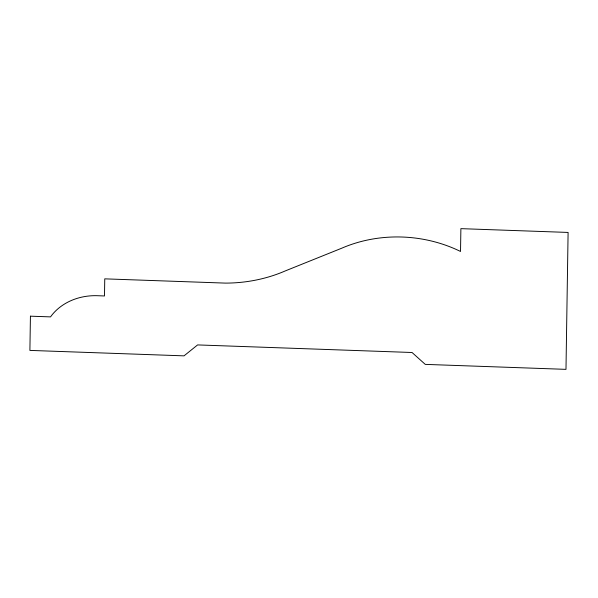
<?xml version="1.0" encoding="UTF-8"?>
<svg xmlns="http://www.w3.org/2000/svg" width="598" height="598" viewBox="0 0 598 598"><rect width="100%" height="100%" fill="white"/><g stroke="black" fill="none" stroke-linecap="round" stroke-linejoin="round"><path stroke-width="0.9" d="M30.431 316.178L29.9 350.406L184.027 355.855L197.602 344.919L412.037 352.499L425.268 364.384L565.985 369.355L568.1 232.435L460.886 228.645L460.527 251.466A124.69 105.973 5 0 0 341.705 248.215L285.44 270.849A134.961 114.704 5 0 1 225.379 283.108L104.755 278.847L104.493 295.965L98.102 295.733A53.94 45.844 5 0 0 50.531 316.888L30.431 316.178"/></g></svg>
